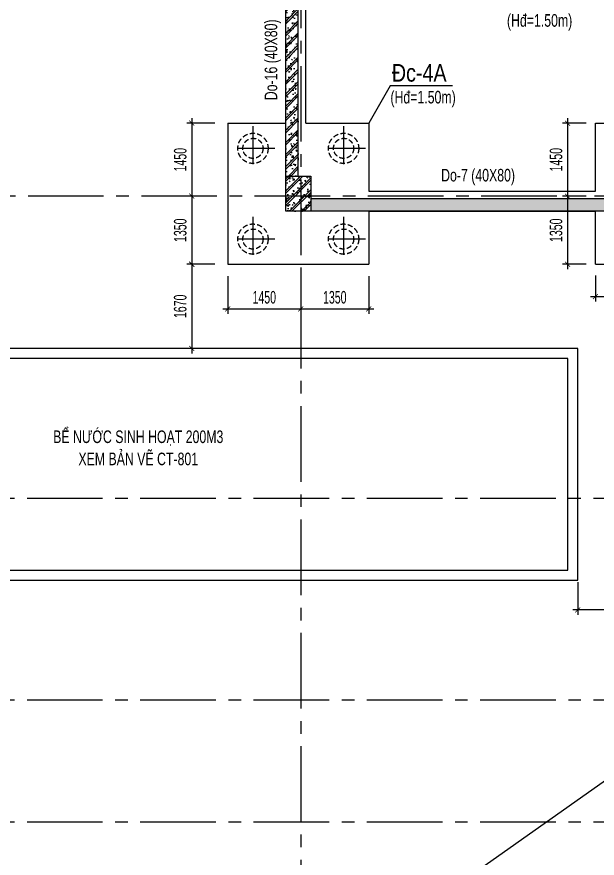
# Model space of a CAD drawing. Header units: millimetres. Extents: x 71 to 1853844, y -54216 to 5184.
# Drawn here: x 1788435 to 1799959, y -34298 to -17602 of the extents above; entities that cross this region are included whole.
import ezdxf
from ezdxf.enums import TextEntityAlignment as Align

# ---------------------------------------------------------------- set-up
doc = ezdxf.new("R2010")
doc.units = ezdxf.units.MM
doc.header["$LTSCALE"] = 1000
doc.header["$MEASUREMENT"] = 0
doc.header["$PDMODE"] = 3
doc.linetypes.add('CENTER2', pattern=[1.125, 0.75, -0.125, 0.125, -0.125])
doc.linetypes.add('HIDDEN', pattern=[0.375, 0.25, -0.125])
doc.layers.get('0').update_dxf_attribs({"linetype": 'CONTINUOUS'})
doc.layers.get('Defpoints').update_dxf_attribs({"linetype": 'CONTINUOUS'})
for name, color, linetype in [('CDC.01.AXIS', 160, 'CENTER2'), ('CDC.02.DIM', 1, 'CONTINUOUS'), ('CDC.03.BORDER', 3, 'CONTINUOUS'), ('CDC.04.HIDDEN', 8, 'HIDDEN'), ('CDC.06.TEXT', 2, 'CONTINUOUS'), ('CDC.09.COLUMN', 4, 'CONTINUOUS'), ('CDC.10.HATCH', 9, 'CONTINUOUS'), ('CDC.11.NOTE', 8, 'CONTINUOUS')]:
    doc.layers.add(name, color=color, linetype=linetype)
doc.layers.add('KCS_Plotter', color=11, linetype='CONTINUOUS', plot=False)
doc.styles.add('ARIAL', font='arial.ttf', dxfattribs={"width": 0.6})
doc.dimstyles.new('100', dxfattribs={"dimscale": 100, "dimtxt": 2.5, "dimasz": 1, "dimexe": 1, "dimexo": 0, "dimgap": 1, "dimtad": 1, "dimdec": 0, "dimdsep": 46, "dimtxsty": 'ARIAL', "dimblk": 'ARCHTICK', "dimcen": 1, "dimdle": 1, "dimclrd": 1, "dimclre": 1, "dimclrt": 2, "dimadec": 0, "dimazin": 0, "dimtfac": 0.00072, "dimtdec": 0, "dimtix": 1, "dimtmove": 2, "dimatfit": 3, "dimldrblk": 'ARCHTICK', "dimfxl": 1, "dimtolj": 1, "dimarcsym": 0})
pattern_1 = [(140, (1206.07, 2432.2), (25.100854, 286.904073), [30, -330]), (85, (1206.07, 2432.2), (-300.876853, -55.500533), [24, -264]), (190.4514, (1208.16, 2456.1), (-275.775817, 231.403753), [25.496076, -280.456845]), (136.1842, (1126.07, 2432.2), (66.207606, 426.89642), [45, -495]), (186.6356, (1131.6, 2467.78), (-389.64715, 373.86508), [38.24412, -420.6852]), (81.1842, (1126.07, 2432.2), (-389.64744, 373.86478), [36, -396]), (111, (1146.07, 2472.2), (161.047556, 238.76282), [30, -330]), (316, (1146.07, 2472.2), (146.215924, 268.75285), [24, -264]), (161.4514, (1159.5, 2492.1), (-129.0122, 336.08905), [25.496076, -280.456845]), (157.5, (1206.07, 2432.2), (-117.749785, -62.3664733), [0, -260.8, 0, -268, 0, -265]), (94.5, (1206.07, 2432.2), (-152.041275, 113.34037), [0, -152.8, 0, -254.8, 0, -101]), (57.5, (1206.07, 2343), (9.021949, 213.5289745), [0, -100, 0, -312, 0, -414]), (47.5, (1206.07, 2303), (-40.041993, 233.274468), [0, -130, 0, -207.2, 0, -294]), (45, (1206.07, 2432.2), (-120.208153, 120.208153), []), (45, (1157.07, 2432.2), (-120.208153, 120.208153), [])]

# ---------------------------------------------------------------- blocks, each defined once
blk = doc.blocks.new('D600')
at = {"layer": 'CDC.01.AXIS'}
for p, q in [((2659919, 63050), (2659919, 62175)), ((2660356, 62612), (2659482, 62612))]:
    blk.add_line(p, q, dxfattribs=at)
at = {"layer": 'CDC.04.HIDDEN', "ltscale": 0.4}
for radius in [300, 200]:
    blk.add_circle((2659919, 62612), radius, dxfattribs=at)
blk = doc.blocks.new('_ARCHTICK')
at = {"color": 0, "linetype": 'ByBlock', "const_width": 0.15}
blk.add_lwpolyline([(-0.5, -0.5), (0.5, 0.5)], dxfattribs=at)
blk = doc.blocks.new('*D76')
at = {"layer": 'CDC.02.DIM', "color": 1, "lineweight": -2, "transparency": 16777216}
for p, q in [((1791909, -19612), (1791909, -21261)), ((1792370, -19712), (1791809, -19712)), ((1792370, -21161), (1791809, -21161))]:
    blk.add_line(p, q, dxfattribs=at)
at = {"layer": 'Defpoints', "color": 0, "transparency": 16777216}
for p in [(1792370, -19712), (1791909, -21161), (1792370, -21161)]:
    blk.add_point(p, dxfattribs=at)
at = {"layer": 'CDC.02.DIM', "color": 1, "lineweight": -2, "transparency": 16777216, "xscale": 100, "yscale": 100, "zscale": 100}
for p, rotation in [((1791909, -19712), 90), ((1791909, -21161), 270)]:
    blk.add_blockref('_ARCHTICK', p, dxfattribs=dict(at, rotation=rotation))
at = {"layer": 'CDC.02.DIM', "color": 2, "transparency": 16777216, "insert": (1791681, -20437), "char_height": 250, "attachment_point": 5, "rotation": 90, "style": 'ARIAL'}
blk.add_mtext('\\A1;1450', dxfattribs=at)
blk = doc.blocks.new('*D77')
at = {"layer": 'CDC.02.DIM', "color": 1, "lineweight": -2, "transparency": 16777216}
for p, q in [((1792370, -21161), (1791809, -21161)), ((1791909, -21061), (1791909, -22612)), ((1792370, -22512), (1791809, -22512))]:
    blk.add_line(p, q, dxfattribs=at)
at = {"layer": 'Defpoints', "color": 0, "transparency": 16777216}
for p in [(1792370, -21161), (1791909, -22512), (1792370, -22512)]:
    blk.add_point(p, dxfattribs=at)
at = {"layer": 'CDC.02.DIM', "color": 1, "lineweight": -2, "transparency": 16777216, "xscale": 100, "yscale": 100, "zscale": 100}
for p, rotation in [((1791909, -21161), 90), ((1791909, -22512), 270)]:
    blk.add_blockref('_ARCHTICK', p, dxfattribs=dict(at, rotation=rotation))
at = {"layer": 'CDC.02.DIM', "color": 2, "transparency": 16777216, "insert": (1791681, -21837), "char_height": 250, "attachment_point": 5, "rotation": 90, "style": 'ARIAL'}
blk.add_mtext('\\A1;1350', dxfattribs=at)
blk = doc.blocks.new('*D78')
at = {"layer": 'CDC.02.DIM', "color": 1, "lineweight": -2, "transparency": 16777216}
for p, q in [((1792624, -22749), (1792624, -23497)), ((1794074, -22749), (1794074, -23497)), ((1792524, -23397), (1794174, -23397))]:
    blk.add_line(p, q, dxfattribs=at)
at = {"layer": 'Defpoints', "color": 0, "transparency": 16777216}
for p in [(1792624, -22749), (1794074, -22749), (1794074, -23397)]:
    blk.add_point(p, dxfattribs=at)
at = {"layer": 'CDC.02.DIM', "color": 1, "lineweight": -2, "transparency": 16777216, "xscale": 100, "yscale": 100, "zscale": 100, "rotation": 180}
blk.add_blockref('_ARCHTICK', (1792624, -23397), dxfattribs=at)
at = {"layer": 'CDC.02.DIM', "color": 1, "lineweight": -2, "transparency": 16777216, "xscale": 100, "yscale": 100, "zscale": 100}
blk.add_blockref('_ARCHTICK', (1794074, -23397), dxfattribs=at)
at = {"layer": 'CDC.02.DIM', "color": 2, "transparency": 16777216, "insert": (1793349, -23169), "char_height": 250, "attachment_point": 5, "style": 'ARIAL'}
blk.add_mtext('\\A1;1450', dxfattribs=at)
blk = doc.blocks.new('*D79')
at = {"layer": 'CDC.02.DIM', "color": 1, "lineweight": -2, "transparency": 16777216}
for p, q in [((1794074, -22749), (1794074, -23497)), ((1795424, -22749), (1795424, -23497)), ((1793974, -23397), (1795524, -23397))]:
    blk.add_line(p, q, dxfattribs=at)
at = {"layer": 'Defpoints', "color": 0, "transparency": 16777216}
for p in [(1794074, -22749), (1795424, -22749), (1795424, -23397)]:
    blk.add_point(p, dxfattribs=at)
at = {"layer": 'CDC.02.DIM', "color": 1, "lineweight": -2, "transparency": 16777216, "xscale": 100, "yscale": 100, "zscale": 100, "rotation": 180}
blk.add_blockref('_ARCHTICK', (1794074, -23397), dxfattribs=at)
at = {"layer": 'CDC.02.DIM', "color": 1, "lineweight": -2, "transparency": 16777216, "xscale": 100, "yscale": 100, "zscale": 100}
blk.add_blockref('_ARCHTICK', (1795424, -23397), dxfattribs=at)
at = {"layer": 'CDC.02.DIM', "color": 2, "transparency": 16777216, "insert": (1794749, -23169), "char_height": 250, "attachment_point": 5, "style": 'ARIAL'}
blk.add_mtext('\\A1;1350', dxfattribs=at)
blk = doc.blocks.new('*D179')
at = {"layer": 'CDC.02.DIM', "color": 1, "lineweight": -2, "transparency": 16777216}
for p, q in [((1799371, -19612), (1799371, -21261)), ((1799740, -19712), (1799271, -19712)), ((1799740, -21161), (1799271, -21161))]:
    blk.add_line(p, q, dxfattribs=at)
at = {"layer": 'Defpoints', "color": 0, "transparency": 16777216}
for p in [(1799740, -19712), (1799371, -21161), (1799740, -21161)]:
    blk.add_point(p, dxfattribs=at)
at = {"layer": 'CDC.02.DIM', "color": 1, "lineweight": -2, "transparency": 16777216, "xscale": 100, "yscale": 100, "zscale": 100}
for p, rotation in [((1799371, -19712), 90), ((1799371, -21161), 270)]:
    blk.add_blockref('_ARCHTICK', p, dxfattribs=dict(at, rotation=rotation))
at = {"layer": 'CDC.02.DIM', "color": 2, "transparency": 16777216, "insert": (1799143, -20437), "char_height": 250, "attachment_point": 5, "rotation": 90, "style": 'ARIAL'}
blk.add_mtext('\\A1;1450', dxfattribs=at)
blk = doc.blocks.new('*D180')
at = {"layer": 'CDC.02.DIM', "color": 1, "lineweight": -2, "transparency": 16777216}
for p, q in [((1799740, -21161), (1799271, -21161)), ((1799371, -21061), (1799371, -22612)), ((1799740, -22512), (1799271, -22512))]:
    blk.add_line(p, q, dxfattribs=at)
at = {"layer": 'Defpoints', "color": 0, "transparency": 16777216}
for p in [(1799740, -21161), (1799371, -22512), (1799740, -22512)]:
    blk.add_point(p, dxfattribs=at)
at = {"layer": 'CDC.02.DIM', "color": 1, "lineweight": -2, "transparency": 16777216, "xscale": 100, "yscale": 100, "zscale": 100}
for p, rotation in [((1799371, -21161), 90), ((1799371, -22512), 270)]:
    blk.add_blockref('_ARCHTICK', p, dxfattribs=dict(at, rotation=rotation))
at = {"layer": 'CDC.02.DIM', "color": 2, "transparency": 16777216, "insert": (1799143, -21837), "char_height": 250, "attachment_point": 5, "rotation": 90, "style": 'ARIAL'}
blk.add_mtext('\\A1;1350', dxfattribs=at)
blk = doc.blocks.new('*D181')
at = {"layer": 'CDC.02.DIM', "color": 1, "lineweight": -2, "transparency": 16777216}
for p, q in [((1799924, -22735), (1799924, -23252)), ((1802074, -22735), (1802074, -23252)), ((1799824, -23152), (1802174, -23152))]:
    blk.add_line(p, q, dxfattribs=at)
at = {"layer": 'Defpoints', "color": 0, "transparency": 16777216}
for p in [(1799924, -22735), (1802074, -22735), (1802074, -23152)]:
    blk.add_point(p, dxfattribs=at)
at = {"layer": 'CDC.02.DIM', "color": 1, "lineweight": -2, "transparency": 16777216, "xscale": 100, "yscale": 100, "zscale": 100, "rotation": 180}
blk.add_blockref('_ARCHTICK', (1799924, -23152), dxfattribs=at)
at = {"layer": 'CDC.02.DIM', "color": 1, "lineweight": -2, "transparency": 16777216, "xscale": 100, "yscale": 100, "zscale": 100}
blk.add_blockref('_ARCHTICK', (1802074, -23152), dxfattribs=at)
at = {"layer": 'CDC.02.DIM', "color": 2, "transparency": 16777216, "insert": (1800999, -22925), "char_height": 250, "attachment_point": 5, "style": 'ARIAL'}
blk.add_mtext('\\A1;2150', dxfattribs=at)
blk = doc.blocks.new('*D375')
at = {"layer": 'CDC.02.DIM', "color": 1, "lineweight": -2, "transparency": 16777216}
for p, q in [((1799574, -28824), (1799574, -29470)), ((1801524, -28824), (1801524, -29470)), ((1801624, -29370), (1799474, -29370))]:
    blk.add_line(p, q, dxfattribs=at)
at = {"layer": 'Defpoints', "color": 0, "transparency": 16777216}
for p in [(1799574, -28824), (1801524, -28824), (1799574, -29370)]:
    blk.add_point(p, dxfattribs=at)
at = {"layer": 'CDC.02.DIM', "color": 1, "lineweight": -2, "transparency": 16777216, "xscale": 100, "yscale": 100, "zscale": 100, "rotation": 180}
blk.add_blockref('_ARCHTICK', (1799574, -29370), dxfattribs=at)
at = {"layer": 'CDC.02.DIM', "color": 1, "lineweight": -2, "transparency": 16777216, "xscale": 100, "yscale": 100, "zscale": 100}
blk.add_blockref('_ARCHTICK', (1801524, -29370), dxfattribs=at)
at = {"layer": 'CDC.02.DIM', "color": 2, "transparency": 16777216, "insert": (1800549, -29142), "char_height": 250, "attachment_point": 5, "style": 'ARIAL'}
blk.add_mtext('\\A1;1950', dxfattribs=at)
blk = doc.blocks.new('*D376')
at = {"layer": 'CDC.02.DIM', "color": 1, "lineweight": -2, "transparency": 16777216}
for p, q in [((1792370, -22512), (1791809, -22512)), ((1791909, -22412), (1791909, -24282)), ((1792370, -24182), (1791809, -24182))]:
    blk.add_line(p, q, dxfattribs=at)
at = {"layer": 'Defpoints', "color": 0, "transparency": 16777216}
for p in [(1792370, -22512), (1791909, -24182), (1792370, -24182)]:
    blk.add_point(p, dxfattribs=at)
at = {"layer": 'CDC.02.DIM', "color": 1, "lineweight": -2, "transparency": 16777216, "xscale": 100, "yscale": 100, "zscale": 100}
for p, rotation in [((1791909, -22512), 90), ((1791909, -24182), 270)]:
    blk.add_blockref('_ARCHTICK', p, dxfattribs=dict(at, rotation=rotation))
at = {"layer": 'CDC.02.DIM', "color": 2, "transparency": 16777216, "insert": (1791681, -23347), "char_height": 250, "attachment_point": 5, "rotation": 90, "style": 'ARIAL'}
blk.add_mtext('\\A1;1670', dxfattribs=at)

msp = doc.modelspace()

# ---------------------------------------------------------------- hatches: boundary and pattern name
at = {"layer": 'CDC.10.HATCH'}
h = msp.add_hatch(dxfattribs=at)
h.set_pattern_fill('1BETONG2-BOP', color=256, scale=40, angle=90, style=0, pattern_type=2)
h.set_pattern_definition(pattern_1)
h.paths.add_polyline_path([(1794024.3, -15561.5), (1793774.3, -15561.5), (1793774.3, -20761.6), (1794024.3, -20761.6)])
h = msp.add_hatch(dxfattribs=at)
h.set_pattern_fill('1BETONG2-BOP', color=256, scale=40, angle=90, style=0, pattern_type=2)
h.set_pattern_definition(pattern_1)
h.paths.add_polyline_path([(1793774.3, -20761.6), (1793774.3, -21461.6), (1794274.3, -21461.6), (1794274.3, -20761.6)])
h = msp.add_hatch(dxfattribs=at)
h.set_pattern_fill('1BETONG2-BOP', color=256, scale=40, angle=90, style=0, pattern_type=2)
h.set_pattern_definition(pattern_1)
h.paths.add_polyline_path([(1793774.3, -20761.6), (1793774.3, -21461.6), (1794274.3, -21461.6), (1794274.3, -20761.6)])
h = msp.add_hatch(dxfattribs=at)
h.set_pattern_fill('1BETONG2-BOP', color=256, scale=40, angle=90, style=0, pattern_type=2)
h.set_pattern_definition(pattern_1)
h.paths.add_polyline_path([(1801674.3, -21211.6), (1794274.3, -21211.6), (1794274.3, -21461.6), (1801674.3, -21461.6)])

# ---------------------------------------------------------------- linework, layer by layer
at = {"layer": 'CDC.01.AXIS', "ltscale": 2}
for p, q in [((1794074.3, -578.6), (1794074.3, -35145.9)), ((1794074.3, -578.6), (1794074.3, -35145.9)), ((1835157.8, -21161.5), (1776902.9, -21161.5)), ((1835157.8, -21161.5), (1776902.9, -21161.5)), ((1835137.4, -27161.5), (1776865, -27161.5)), ((1835137.4, -27161.5), (1776865, -27161.5)), ((1835137.4, -31161.5), (1776730.9, -31161.5)), ((1835137.4, -31161.5), (1776730.9, -31161.5)), ((1835137.4, -33583.7), (1776730.9, -33583.7)), ((1835137.4, -33583.7), (1776730.9, -33583.7))]:
    msp.add_line(p, q, dxfattribs=at)
at = {"layer": 'CDC.03.BORDER'}
for p, q in [((1793774.3, -19711.6), (1793774.3, -16750.7)), ((1794174.3, -19711.6), (1794174.3, -16750.7)), ((1792624.3, -19711.6), (1793774.3, -19711.6)), ((1792624.3, -19711.6), (1792624.3, -22511.6)), ((1794174.3, -19711.6), (1795424.3, -19711.6)), ((1795424.3, -19711.6), (1795424.3, -21061.6)), ((1799924.3, -19711.6), (1801774.3, -19711.6)), ((1799924.3, -21061.6), (1799924.3, -19711.6)), ((1795424.3, -21061.6), (1799924.3, -21061.6)), ((1803459.1, -21461.6), (1793774.3, -21461.6)), ((1795424.3, -21461.6), (1799924.3, -21461.6)), ((1795424.3, -21461.6), (1795424.3, -22511.6)), ((1799924.3, -22511.6), (1799924.3, -21461.6)), ((1792624.3, -22511.6), (1795424.3, -22511.6)), ((1799924.3, -22511.6), (1801774.3, -22511.6))]:
    msp.add_line(p, q, dxfattribs=at)
at = {"layer": 'CDC.03.BORDER', "elevation": 0}
for points in [[(1799574, -28781.9), (1799574, -24181.9), (1779674, -24181.9), (1779674, -28781.9)], [(1799374, -28581.9), (1799374, -24381.9), (1779874, -24381.9), (1779874, -28581.9)]]:
    msp.add_lwpolyline(points, close=True, dxfattribs=at)
at = {"layer": 'CDC.09.COLUMN'}
for p, q in [((1793774.3, -21461.6), (1793774.3, -9461.7)), ((1794024.3, -20761.6), (1794024.3, -15561.5)), ((1801674.3, -21211.6), (1794274.3, -21211.6))]:
    msp.add_line(p, q, dxfattribs=at)
at = {"layer": 'CDC.09.COLUMN', "ltscale": 2000}
msp.add_lwpolyline([(1793774.3, -21461.6), (1793774.3, -20761.6), (1794274.3, -20761.6), (1794274.3, -21461.6)], close=True, dxfattribs=at)
msp.add_lwpolyline([(1793774.3, -21461.6), (1793774.3, -20761.6), (1794274.3, -20761.6), (1794274.3, -21461.6)], close=True, dxfattribs=at)
msp.add_lwpolyline([(1793774.3, -21461.6), (1793774.3, -20761.6), (1794274.3, -20761.6), (1794274.3, -21461.6)], close=True, dxfattribs=at)
msp.add_lwpolyline([(1793774.3, -21461.6), (1793774.3, -20761.6), (1794274.3, -20761.6), (1794274.3, -21461.6)], close=True, dxfattribs=at)
at = {"layer": 'CDC.11.NOTE'}
msp.add_lwpolyline([(1797088.3, -18973), (1795850.7, -18973), (1795424.3, -19711.6)], dxfattribs=at)
at = {"layer": 'KCS_Plotter'}
msp.add_line((1853843.8, 5184), (1769743.8, -54216), dxfattribs=at)

# ---------------------------------------------------------------- block references
at = {"layer": 'CDC.03.BORDER'}
for p in [(-866794.6, -82824), (-864994.6, -82824), (-866794.6, -84624), (-864994.6, -84624)]:
    msp.add_blockref('D600', p, dxfattribs=at)

# ---------------------------------------------------------------- texts
at = {"layer": 'CDC.06.TEXT', "style": 'ARIAL', "width": 0.7}
msp.add_text('Do-16 (40X80)', height=250, rotation=90, dxfattribs=at).set_placement((1793481.3, -18455.4), align=Align.MIDDLE_CENTER)
at = {"layer": 'CDC.06.TEXT', "style": 'ARIAL'}
for s, height, width, p in [('(Hđ=1.50m)', 250, 0.7, (1798816.2, -17673.4)), ('Đc-4A', 350, 0.8, (1796425.6, -18712.9)), ('(Hđ=1.50m)', 250, 0.7, (1796501.9, -19196.2)), ('Do-7 (40X80)', 250, 0.7, (1797594.3, -20743.9)), ('BỂ NƯỚC SINH HOẠT 200M3', 250, 0.7, (1790846.6, -25935.3)), ('XEM BẢN VẼ CT-801', 250, 0.7, (1790846.6, -26375.5))]:
    msp.add_text(s, height=height, dxfattribs=dict(at, width=width)).set_placement(p, align=Align.MIDDLE_CENTER)

# ---------------------------------------------------------------- dimensions: what is measured, and where the dimension line sits
at = {"layer": 'CDC.02.DIM'}
for base, p1, p2, picture, middle in [((1791908.7, -21161.5), (1792369.7, -19711.6), (1792369.7, -21161.5), '*D76', (1791681.1, -20436.6)), ((1799370.6, -21161.5), (1799740.3, -19711.6), (1799740.3, -21161.5), '*D179', (1799142.9, -20436.6)), ((1791908.7, -22511.6), (1792369.7, -21161.5), (1792369.7, -22511.6), '*D77', (1791681, -21836.6)), ((1799370.6, -22511.6), (1799740.3, -21161.5), (1799740.3, -22511.6), '*D180', (1799142.8, -21836.6)), ((1791908.7, -24181.9), (1792369.7, -22511.6), (1792369.7, -24181.9), '*D376', (1791681.1, -23346.7))]:
    dim = msp.add_linear_dim(base=base, p1=p1, p2=p2, angle=90, dimstyle='100', dxfattribs=at)
    dim.commit()
    dim.dimension.update_dxf_attribs({"geometry": picture, "text_midpoint": middle})
for base, p1, p2, picture, middle in [((1794074.3, -23396.6), (1792624.3, -22748.7), (1794074.3, -22748.7), '*D78', (1793349.3, -23168.9)), ((1795424.3, -23396.6), (1794074.3, -22748.7), (1795424.3, -22748.7), '*D79', (1794749.3, -23168.8)), ((1802074.3, -23152.3), (1799924.3, -22735.3), (1802074.3, -22735.3), '*D181', (1800999.3, -22924.6)), ((1799574, -29370.1), (1801524.3, -28824), (1799574, -28824), '*D375', (1800549.1, -29142.4))]:
    dim = msp.add_linear_dim(base=base, p1=p1, p2=p2, dimstyle='100', dxfattribs=at)
    dim.commit()
    dim.dimension.update_dxf_attribs({"geometry": picture, "text_midpoint": middle})

doc.saveas('drawing.dxf')
